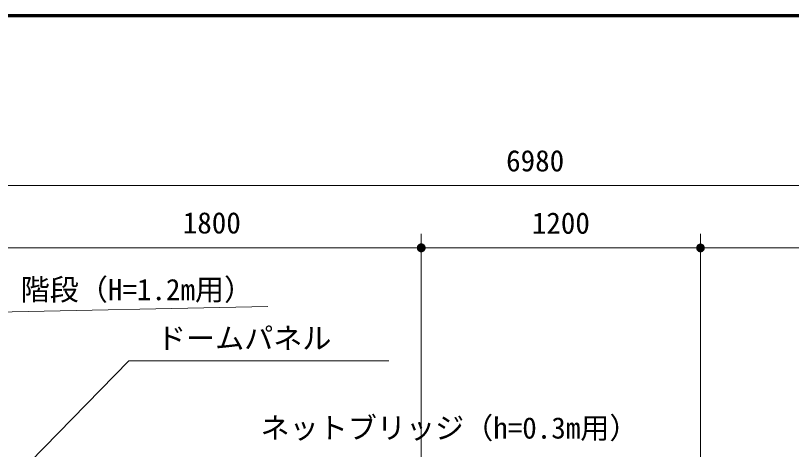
# Model space of a CAD drawing. Units: millimetres at full size, sheet at 1:50. Extents: x 750 to 20250, y 750 to 14100.
# Drawn here: x 3970 to 7304, y 12237 to 14100 of the extents above; entities that cross this region are included whole.
import ezdxf
from ezdxf.enums import TextEntityAlignment as Align

# ---------------------------------------------------------------- set-up
doc = ezdxf.new("R2010")
doc.units = ezdxf.units.MM
doc.header["$LTSCALE"] = 50
for name, color, linetype, lineweight in [('D-STR-DIM\u3000寸法線、寸法値', 7, 'Continuous', 13), ('D-STR-HTXT\u3000旗上げ', 7, 'Continuous', 13), ('D-TTL', 7, 'Continuous', 70)]:
    doc.layers.add(name, color=color, linetype=linetype, lineweight=lineweight)
doc.styles.add('ＭＳ ゴシック', font='')
doc.styles.get('ＭＳ ゴシック').set_extended_font_data('MS Gothic')

# ---------------------------------------------------------------- blocks, each defined once
blk = doc.blocks.new('filled_dot')
at = {"color": 0, "linetype": 'Continuous', "lineweight": -2, "const_width": 1.25}
blk.add_lwpolyline([(-0.625, 0, 1), (0.625, 0, 1)], format="xyb", close=True, dxfattribs=at)

msp = doc.modelspace()

# ---------------------------------------------------------------- linework, layer by layer
at = {"layer": 'D-STR-DIM\u3000寸法線、寸法値'}
for p, q in [((2713.05, 13369.76), (9692.03, 13369.76)), ((5713.05, 11567.39), (5713.05, 13163.22)), ((5713.05, 11567.39), (5713.05, 13162.17)), ((6913.05, 11567.39), (6913.05, 13162.28)), ((6913.05, 11567.39), (6913.05, 13162.17)), ((3913.05, 13103.22), (5713.05, 13103.22)), ((5713.05, 13102.17), (6913.05, 13102.17)), ((6913.05, 13102.28), (9692.03, 13102.28))]:
    msp.add_line(p, q, dxfattribs=at)
at = {"layer": 'D-STR-HTXT\u3000旗上げ'}
for points in [[(3471.56, 12242.88), (3816.65, 12825.36), (5053.38, 12850.36)], [(2813.96, 10939.22), (4456.5, 12618.14), (5573.3, 12618.14)]]:
    msp.add_lwpolyline(points, dxfattribs=at)
at = {"layer": 'D-TTL'}
msp.add_lwpolyline([(750, 750), (750, 14100), (20250, 14100), (20250, 750)], close=True, dxfattribs=at)

# ---------------------------------------------------------------- block references
at = {"layer": 'D-STR-DIM\u3000寸法線、寸法値', "xscale": 15, "yscale": 15, "rotation": 180}
for p in [(5713.05, 13103.22), (6913.05, 13102.17)]:
    msp.add_blockref('filled_dot', p, dxfattribs=at)
at = {"layer": 'D-STR-DIM\u3000寸法線、寸法値', "xscale": 15, "yscale": 15}
for p in [(5713.05, 13102.17), (6913.05, 13102.28)]:
    msp.add_blockref('filled_dot', p, dxfattribs=at)

# ---------------------------------------------------------------- texts
at = {"layer": 'D-STR-DIM\u3000寸法線、寸法値', "style": 'ＭＳ ゴシック'}
for s, p in [('6980', (6202.54, 13476.65)), ('1800', (4813.05, 13210.11)), ('1200', (6313.05, 13209.06))]:
    msp.add_text(s, height=91.64, dxfattribs=at).set_placement(p, align=Align.MIDDLE_CENTER)
at = {"layer": 'D-STR-HTXT\u3000旗上げ', "style": 'ＭＳ ゴシック'}
for s, p in [('階段（H=1.2m用）', (3991.65, 12850.36)), ('ドームパネル', (4577.26, 12641.3)), ('ネットブリッジ（h=0.3m用）', (5022.5, 12256.28))]:
    msp.add_text(s, height=91.64, dxfattribs=at).set_placement(p, align=Align.BOTTOM_LEFT)

doc.saveas('drawing.dxf')
